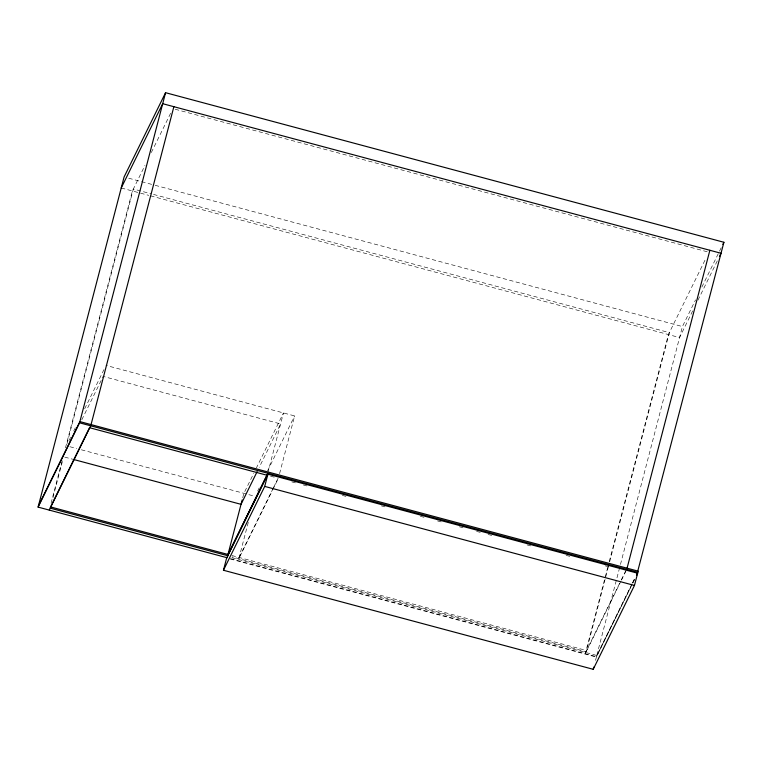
<?xml version="1.0" encoding="UTF-8"?>
<svg xmlns="http://www.w3.org/2000/svg" width="762" height="762" viewBox="0 0 762 762"><rect width="100%" height="100%" fill="white"/><g stroke="black" fill="none" stroke-linecap="round" stroke-linejoin="round"><path stroke-width="0.57" stroke-dasharray="3.81 2.86" d="M51.083 503.12L62.189 460.505M65.484 447.827L132.388 190.976L144.99 165.373M52.94 497.719L62.541 460.858M67.046 443.579L133.35 189.033L151.714 193.948M242.716 497.853L243.897 493.328L253.784 473.231M248.279 522.361L238.82 558.679L272.129 490.976M267.824 472.935L283.454 412.937L256.384 467.944M279.578 473.669L294.618 415.928L106.023 365.408M607.79 567.233L585.273 653.691L620.963 581.139M609.286 561.47L668.398 334.566L705.669 258.813M608.447 566.442L586.226 651.748L232.115 556.879M609.648 561.832L669.35 332.623L152.857 194.253M595.513 660.416L596.379 657.073L632.422 583.844M230.61 558.679L596.436 656.682L619.258 569.071M620.458 564.461L682.428 326.555L695.554 299.876M151.295 152.571L170.717 113.09M69.066 440.512L70.628 437.34M73.752 430.987L75.314 427.815M84.687 408.775L103.946 369.637M81.82 419.776L103.156 376.409L280.587 423.939L259.242 467.306M257.661 491.033L259.223 487.861M267.548 470.935L294.618 415.928M239.135 557.46L272.967 488.699M273.491 487.642L278.692 477.06M272.653 489.918L278.378 478.288M701.85 287.074L721.271 247.602M692.687 310.886L679.561 337.556L149.609 195.586M697.935 300.218L717.356 260.737M585.587 652.472L620.763 580.987M621.287 579.92L626.535 569.252M621.487 580.072L626.745 569.404M631.927 583.978L596.751 655.463L230.934 557.46M632.45 582.911L635.079 577.577M596.436 656.682L632.136 584.13M632.66 583.063L634.232 579.863M632.946 582.778L635.556 577.472M175.203 109.252L707.765 251.917M128.692 178.213L153.962 184.985M155.115 185.29L682.428 326.555M121.225 187.985L148.8 195.367M270.558 476.193L275.025 477.383M291.789 481.879L296.38 483.108M303.266 484.956L307.858 486.185M342.29 495.405L346.881 496.633M381.314 505.863L385.905 507.092M420.338 516.312L424.929 517.541M437.55 520.932L442.141 522.161M459.362 526.771L463.953 527.999M476.574 531.381L481.165 532.609M488.051 534.457L492.643 535.686M527.075 544.906L531.666 546.144M566.099 555.365L570.69 556.593M605.123 565.814L609.714 567.052M69.904 446.723L76.771 448.561M81.344 449.78L255.06 496.319M64.741 457.105L72.761 459.257M231.886 555.517L586.54 650.519M230.086 558.946L596.379 657.073"/><path stroke-width="1.14" d="M227.171 557.755L38.1 507.111L124.092 176.975L165.564 92.697L723.9 242.268L636.861 574.529M38.1 507.111L79.572 422.824L165.564 92.697M173.869 106.69L90.735 425.815L49.263 510.102M223.457 570.252L226.638 558.032L267.9 474.174L637.642 573.224L634.46 585.454L593.198 669.303L223.457 570.252L264.719 486.404L267.9 474.174M242.173 499.929L227.648 555.688L267.529 474.069L227.971 554.46M593.198 669.303L593.779 667.083M626.745 569.404L709.87 250.279M121.225 187.985L162.697 103.699L721.033 253.27L719.461 256.47M38.414 505.882L79.886 421.605L638.223 571.176L636.651 574.377M50.635 506.749L89.478 427.796M257.165 471.545L241.03 504.33L73.904 459.562M722.852 244.402L723.9 242.268M636.594 575.348L637.642 573.224M79.572 422.824L637.908 572.395M89.783 427.768L267.681 475.421M264.719 486.404L634.46 585.454M228.448 554.593L50.54 506.93L50.225 508.159L228.124 555.812"/></g></svg>
